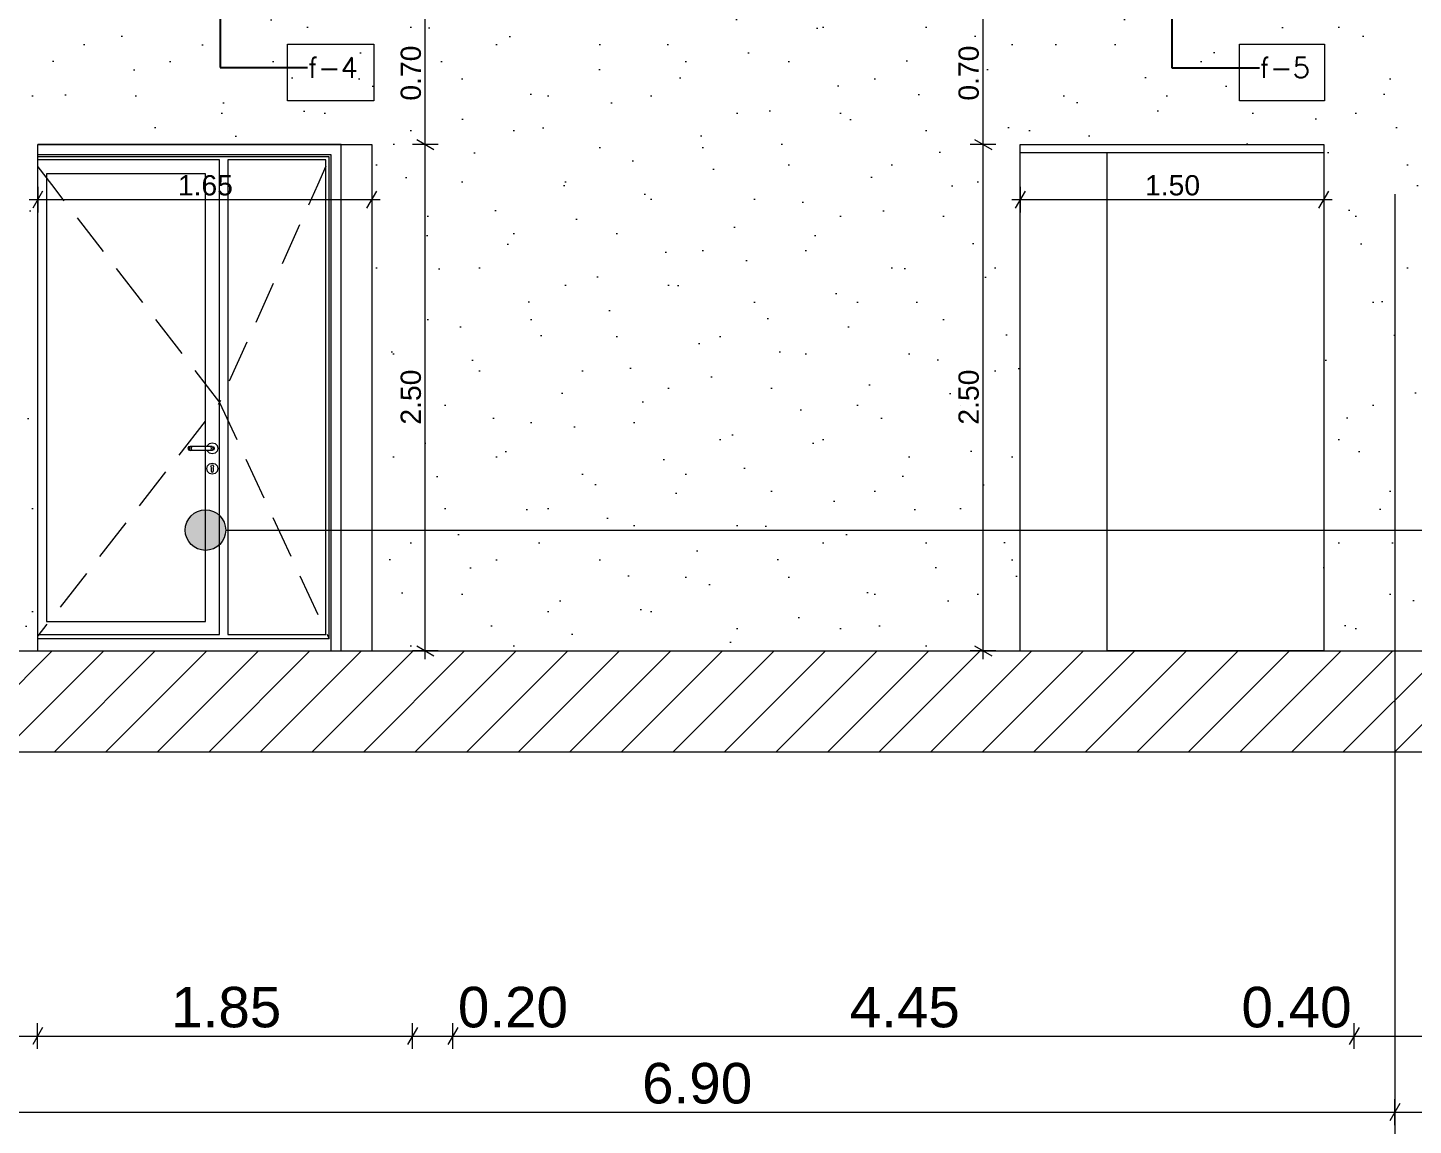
# Model space of a CAD drawing. Header units: millimetres. Extents: x 475616349 to 476941521, y 4620115302 to 4621446928.
# Drawn here: x 476739943 to 476746784, y 4620517277 to 4620522697 of the extents above; entities that cross this region are included whole.
import ezdxf

# ---------------------------------------------------------------- set-up
doc = ezdxf.new("R2010")
doc.units = ezdxf.units.MM
doc.header["$MEASUREMENT"] = 0
doc.linetypes.add('Hidden Line', pattern=[317.5, 211.666667, -105.833333])
for name, color, linetype, lineweight in [('2D Drafting - General_Pen_No__7_Pen_No__250', 7, 'Continuous', 0), ('2D Drafting - General_Pen_No__7_Pen_No__7', 7, 'Continuous', 0), ('New_2D Drafting - General_Pen_No__2_Pen_No__250', 7, 'Continuous', 0), ('New_2D Drafting - General_Pen_No__30_Pen_No__9_Pen_No__9_Pen_No__42', 250, 'Continuous', 0), ('New_2D Drafting - General_Pen_No__30_Pen_No__9_Pen_No__9_Pen_No__7', 7, 'Continuous', 0), ('New_Car-Art_Pen_No__250', 7, 'Continuous', 0), ('New_Structural - Bearing_Pen_No__250', 7, 'Continuous', 0), ('New_zoma_Pen_No__4', 7, 'Continuous', 0), ('New_zoma_Pen_No__7', 7, 'Continuous', 0), ('zoma_Pen_No__142', 142, 'Continuous', 0), ('zoma_Pen_No__5_Pen_No__142', 142, 'Continuous', 0), ('zoma_Pen_No__5_Pen_No__5_Pen_No__142', 142, 'Continuous', 0)]:
    doc.layers.add(name, color=color, linetype=linetype, lineweight=lineweight)
for name, color, linetype in [('New_zoma', 7, 'Continuous'), ('zoma', 7, 'Continuous'), ('zoma_Pen_No__5', 7, 'Continuous')]:
    doc.layers.add(name, color=color, linetype=linetype)
doc.styles.add('GENERATED_STYLE_1', font='arial.ttf')
doc.styles.add('GENERATED_STYLE_2', font='arial.ttf')
doc.dimstyles.new('GENERATED_STYLE__1', dxfattribs={"dimtxt": 200, "dimasz": 64.421331, "dimexe": 0.18, "dimexo": 3, "dimgap": 0.09, "dimtad": 1, "dimtih": 1, "dimtoh": 1, "dimlfac": 0.001, "dimzin": 0, "dimdsep": 46, "dimtxsty": 'GENERATED_STYLE_2', "dimblk": 'ARROWHEAD_2', "dimblk1": 'ARROWHEAD_2', "dimblk2": 'ARROWHEAD_2', "dimcen": 0.09, "dimclrd": 142, "dimclre": 142, "dimclrt": 142, "dimadec": 0, "dimazin": 0, "dimtfac": 1, "dimtdec": 4, "dimtmove": 0, "dimatfit": 3, "dimfxl": 1, "dimtolj": 1, "dimtzin": 0, "dimarcsym": 0})
doc.dimstyles.new('GENERATED_STYLE__18', dxfattribs={"dimtxt": 100, "dimasz": 64.421331, "dimexe": 0.18, "dimexo": 3, "dimgap": 0.09, "dimtad": 1, "dimtih": 1, "dimtoh": 1, "dimlfac": 0.001, "dimzin": 0, "dimdsep": 46, "dimtxsty": 'GENERATED_STYLE_1', "dimblk": 'ARROWHEAD_2', "dimblk1": 'ARROWHEAD_2', "dimblk2": 'ARROWHEAD_2', "dimcen": 0.09, "dimclrd": 7, "dimclre": 7, "dimclrt": 7, "dimadec": 0, "dimazin": 0, "dimtfac": 1, "dimtdec": 4, "dimtmove": 0, "dimatfit": 3, "dimfxl": 1, "dimtolj": 1, "dimtzin": 0, "dimarcsym": 0})
doc.dimstyles.new('GENERATED_STYLE__19', dxfattribs={"dimtxt": 100, "dimasz": 64.421331, "dimexe": 0.18, "dimexo": 3, "dimgap": 0.09, "dimtad": 1, "dimlfac": 0.001, "dimzin": 0, "dimdsep": 46, "dimtxsty": 'GENERATED_STYLE_1', "dimblk": 'ARROWHEAD_2', "dimblk1": 'ARROWHEAD_2', "dimblk2": 'ARROWHEAD_2', "dimcen": 0.09, "dimclrd": 7, "dimclre": 7, "dimclrt": 7, "dimadec": 0, "dimazin": 0, "dimtfac": 1, "dimtdec": 4, "dimtmove": 0, "dimatfit": 3, "dimfxl": 1, "dimtolj": 1, "dimtzin": 0, "dimarcsym": 0})
doc.dimstyles.new('GENERATED_STYLE__48', dxfattribs={"dimtxt": 0.18, "dimasz": 182.4, "dimexe": 0.18, "dimexo": 0.0625, "dimgap": 0.09, "dimtad": 0, "dimtih": 1, "dimtoh": 1, "dimdec": 4, "dimzin": 0, "dimdsep": 46, "dimcen": 0.09, "dimadec": 0, "dimazin": 0, "dimtfac": 1, "dimtdec": 4, "dimtmove": 0, "dimatfit": 3, "dimldrblk": 'ARROWHEAD_11', "dimfxl": 1, "dimtolj": 1, "dimtzin": 0, "dimarcsym": 0})

# ---------------------------------------------------------------- blocks, each defined once
blk = doc.blocks.new('*D204', base_point=(476577134.1, 4620325125.7))
at = {"layer": 'zoma_Pen_No__142', "color": 142, "linetype": 'Continuous', "lineweight": 0, "transparency": 16777216}
for p, q in [((476739816.5, 4620517384.6), (476739767.6, 4620517299.8)), ((476739792, 4620517278.6), (476739792, 4620517405.8)), ((476739792, 4620517342.2), (476746692, 4620517342.2)), ((476746716.5, 4620517384.6), (476746667.6, 4620517299.8)), ((476746692, 4620517278.6), (476746692, 4620517405.8))]:
    blk.add_line(p, q, dxfattribs=at)
at = {"layer": 'zoma_Pen_No__142', "color": 142, "lineweight": 0, "transparency": 16777216, "insert": (476742976, 4620517382.2), "char_height": 200, "attachment_point": 7, "style": 'GENERATED_STYLE_2'}
blk.add_mtext('\\A1;{\\pql;\\fArial CYR|b0|i0|c204|p34;6.90}', dxfattribs=at)
blk = doc.blocks.new('ARROWHEAD_2')
at = {"color": 0, "linetype": 'Continuous', "lineweight": 0}
for p, q in [((0, 0), (-1, 0)), ((-0.38, -0.66), (0.38, 0.66))]:
    blk.add_line(p, q, dxfattribs=at)
blk = doc.blocks.new('*D205', base_point=(476577134.1, 4620325125.7))
at = {"layer": 'zoma_Pen_No__142', "color": 142, "linetype": 'Continuous', "lineweight": 0, "transparency": 16777216}
for p, q in [((476746716.5, 4620517384.6), (476746667.6, 4620517299.8)), ((476746692, 4620517278.6), (476746692, 4620517405.8)), ((476746692, 4620517342.2), (476753591.7, 4620517342.2)), ((476753567.2, 4620517299.8), (476753616.1, 4620517384.6)), ((476753591.7, 4620517278.6), (476753591.7, 4620517405.8)), ((476753591.7, 4620517342.2), (476753633.1, 4620517342.2))]:
    blk.add_line(p, q, dxfattribs=at)
at = {"layer": 'zoma_Pen_No__142', "color": 142, "lineweight": 0, "transparency": 16777216, "insert": (476749875.8, 4620517382.2), "char_height": 200, "attachment_point": 7, "style": 'GENERATED_STYLE_2'}
blk.add_mtext('\\A1;{\\pql;\\fArial CYR|b0|i0|c204|p34;6.90}', dxfattribs=at)
blk = doc.blocks.new('*D237', base_point=(476577134.1, 4620325125.7))
at = {"layer": 'zoma_Pen_No__142', "color": 142, "linetype": 'Continuous', "lineweight": 0, "transparency": 16777216}
for p, q in [((476733116.5, 4620517760.5), (476733067.6, 4620517675.7)), ((476733092, 4620517654.5), (476733092, 4620517781.6)), ((476740016, 4620517760.5), (476739967.1, 4620517675.7)), ((476739991.6, 4620517654.5), (476739991.6, 4620517781.6)), ((476733092, 4620517718.1), (476739991.6, 4620517718.1))]:
    blk.add_line(p, q, dxfattribs=at)
at = {"layer": 'zoma_Pen_No__142', "color": 142, "lineweight": 0, "transparency": 16777216, "insert": (476736275.8, 4620517758.1), "char_height": 200, "attachment_point": 7, "style": 'GENERATED_STYLE_2'}
blk.add_mtext('\\A1;{\\pql;\\fArial CYR|b0|i0|c204|p34;6.90}', dxfattribs=at)
blk = doc.blocks.new('*D238', base_point=(476577134.1, 4620325125.7))
at = {"layer": 'zoma_Pen_No__142', "color": 142, "linetype": 'Continuous', "lineweight": 0, "transparency": 16777216}
for p, q in [((476740016, 4620517760.5), (476739967.1, 4620517675.7)), ((476739991.6, 4620517654.5), (476739991.6, 4620517781.6)), ((476741866.5, 4620517760.5), (476741817.6, 4620517675.7)), ((476741842, 4620517654.5), (476741842, 4620517781.6)), ((476739991.6, 4620517718.1), (476741842, 4620517718.1))]:
    blk.add_line(p, q, dxfattribs=at)
at = {"layer": 'zoma_Pen_No__142', "color": 142, "lineweight": 0, "transparency": 16777216, "insert": (476740650.8, 4620517758.1), "char_height": 200, "attachment_point": 7, "style": 'GENERATED_STYLE_2'}
blk.add_mtext('\\A1;{\\pql;\\fArial CYR|b0|i0|c204|p34;1.85}', dxfattribs=at)
blk = doc.blocks.new('*D239', base_point=(476577134.1, 4620325125.7))
at = {"layer": 'zoma_Pen_No__142', "color": 142, "linetype": 'Continuous', "lineweight": 0, "transparency": 16777216}
for p, q in [((476741866.5, 4620517760.5), (476741817.6, 4620517675.7)), ((476741842, 4620517654.5), (476741842, 4620517781.6)), ((476742066.5, 4620517760.5), (476742017.6, 4620517675.7)), ((476742042, 4620517654.5), (476742042, 4620517781.6)), ((476741842, 4620517718.1), (476742042, 4620517718.1))]:
    blk.add_line(p, q, dxfattribs=at)
blk = doc.blocks.new('*D240', base_point=(476577134.1, 4620325125.7))
at = {"layer": 'zoma_Pen_No__142', "color": 142, "linetype": 'Continuous', "lineweight": 0, "transparency": 16777216}
for p, q in [((476742066.5, 4620517760.5), (476742017.6, 4620517675.7)), ((476742042, 4620517654.5), (476742042, 4620517781.6)), ((476746516.5, 4620517760.5), (476746467.6, 4620517675.7)), ((476746492, 4620517654.5), (476746492, 4620517781.6)), ((476742042, 4620517718.1), (476746492, 4620517718.1))]:
    blk.add_line(p, q, dxfattribs=at)
at = {"layer": 'zoma_Pen_No__142', "color": 142, "lineweight": 0, "transparency": 16777216, "char_height": 200, "attachment_point": 7, "style": 'GENERATED_STYLE_2'}
for s, insert in [('\\A1;{\\pql;\\fArial CYR|b0|i0|c204|p34;0.20}', (476742066.5, 4620517758.1)), ('\\A1;{\\pql;\\fArial CYR|b0|i0|c204|p34;4.45}', (476744001, 4620517758.1)), ('\\A1;{\\pql;\\fArial CYR|b0|i0|c204|p34;0.40}', (476745935.4, 4620517758.1))]:
    blk.add_mtext(s, dxfattribs=dict(at, insert=insert))
blk = doc.blocks.new('*D241', base_point=(476577134.1, 4620325125.7))
at = {"layer": 'zoma_Pen_No__142', "color": 142, "linetype": 'Continuous', "lineweight": 0, "transparency": 16777216}
for p, q in [((476746516.5, 4620517760.5), (476746467.6, 4620517675.7)), ((476746492, 4620517654.5), (476746492, 4620517781.6)), ((476746916.5, 4620517760.5), (476746867.6, 4620517675.7)), ((476746892, 4620517654.5), (476746892, 4620517781.6)), ((476746492, 4620517718.1), (476746892, 4620517718.1))]:
    blk.add_line(p, q, dxfattribs=at)
blk = doc.blocks.new('*D994', base_point=(476577134.1, 4620325125.7))
at = {"layer": 'New_zoma_Pen_No__4', "color": 7, "linetype": 'Continuous', "lineweight": 0, "transparency": 16777216}
for p, q in [((476744866.9, 4620521890.4), (476744818, 4620521805.7)), ((476744842.5, 4620521911.6), (476744842.5, 4620521784.5)), ((476746317.6, 4620521805.7), (476746366.5, 4620521890.4)), ((476746342.1, 4620521911.6), (476746342.1, 4620521784.5)), ((476744842.5, 4620521848), (476744801, 4620521848)), ((476746342.1, 4620521848), (476744842.5, 4620521848)), ((476746383.5, 4620521848), (476746342.1, 4620521848))]:
    blk.add_line(p, q, dxfattribs=at)
at = {"layer": 'New_zoma_Pen_No__7', "color": 7, "lineweight": 0, "transparency": 16777216, "insert": (476745459.2, 4620521868), "char_height": 100, "attachment_point": 7, "style": 'GENERATED_STYLE_1'}
blk.add_mtext('\\A1;{\\pql;\\fArial|b0|i0|c0|p34;1.50}', dxfattribs=at)
blk = doc.blocks.new('*D995', base_point=(476577134.1, 4620325125.7))
at = {"layer": 'New_zoma_Pen_No__4', "color": 7, "linetype": 'Continuous', "lineweight": 0, "transparency": 16777216}
for p, q in [((476744617.2, 4620522144.8), (476744702, 4620522095.9)), ((476744723.2, 4620522120.3), (476744596, 4620522120.3)), ((476744659.6, 4620519620.3), (476744659.6, 4620522120.3)), ((476744723.2, 4620519620.3), (476744596, 4620519620.3)), ((476744617.2, 4620519644.8), (476744702, 4620519595.9)), ((476744659.6, 4620519578.9), (476744659.6, 4620519620.3))]:
    blk.add_line(p, q, dxfattribs=at)
at = {"layer": 'New_zoma_Pen_No__7', "color": 7, "lineweight": 0, "transparency": 16777216, "insert": (476744639.6, 4620520737.3), "char_height": 100, "attachment_point": 7, "rotation": 90, "style": 'GENERATED_STYLE_1'}
blk.add_mtext('\\A1;{\\pql;\\fArial|b0|i0|c0|p34;2.50}', dxfattribs=at)
blk = doc.blocks.new('*D996', base_point=(476577134.1, 4620325125.7))
at = {"layer": 'New_zoma_Pen_No__4', "color": 7, "linetype": 'Continuous', "lineweight": 0, "transparency": 16777216}
for p, q in [((476744723.2, 4620522820.4), (476744596, 4620522820.4)), ((476744702, 4620522795.9), (476744617.2, 4620522844.8)), ((476744659.6, 4620522820.4), (476744659.6, 4620522861.8)), ((476744659.6, 4620522120.3), (476744659.6, 4620522820.4)), ((476744617.2, 4620522144.8), (476744702, 4620522095.9)), ((476744723.2, 4620522120.3), (476744596, 4620522120.3))]:
    blk.add_line(p, q, dxfattribs=at)
at = {"layer": 'New_zoma_Pen_No__7', "color": 7, "lineweight": 0, "transparency": 16777216, "insert": (476744639.6, 4620522337.3), "char_height": 100, "attachment_point": 7, "rotation": 90, "style": 'GENERATED_STYLE_1'}
blk.add_mtext('\\A1;{\\pql;\\fArial|b0|i0|c0|p34;0.70}', dxfattribs=at)
blk = doc.blocks.new('*D997', base_point=(476577134.1, 4620325125.7))
at = {"layer": 'New_zoma_Pen_No__4', "color": 7, "linetype": 'Continuous', "lineweight": 0, "transparency": 16777216}
for p, q in [((476741863, 4620522144.8), (476741947.7, 4620522095.9)), ((476741968.9, 4620522120.4), (476741841.8, 4620522120.4)), ((476741905.3, 4620519620.4), (476741905.3, 4620522120.4)), ((476741968.9, 4620519620.4), (476741841.8, 4620519620.4)), ((476741863, 4620519644.8), (476741947.7, 4620519595.9)), ((476741905.3, 4620519578.9), (476741905.3, 4620519620.4))]:
    blk.add_line(p, q, dxfattribs=at)
at = {"layer": 'New_zoma_Pen_No__7', "color": 7, "lineweight": 0, "transparency": 16777216, "insert": (476741885.3, 4620520737.3), "char_height": 100, "attachment_point": 7, "rotation": 90, "style": 'GENERATED_STYLE_1'}
blk.add_mtext('\\A1;{\\pql;\\fArial|b0|i0|c0|p34;2.50}', dxfattribs=at)
blk = doc.blocks.new('*D998', base_point=(476577134.1, 4620325125.7))
at = {"layer": 'New_zoma_Pen_No__4', "color": 7, "linetype": 'Continuous', "lineweight": 0, "transparency": 16777216}
for p, q in [((476741968.9, 4620522820.4), (476741841.8, 4620522820.4)), ((476741863, 4620522844.8), (476741947.7, 4620522795.9)), ((476741905.3, 4620522120.4), (476741905.3, 4620522820.4)), ((476741863, 4620522144.8), (476741947.7, 4620522095.9)), ((476741968.9, 4620522120.4), (476741841.8, 4620522120.4))]:
    blk.add_line(p, q, dxfattribs=at)
at = {"layer": 'New_zoma_Pen_No__7', "color": 7, "lineweight": 0, "transparency": 16777216, "insert": (476741885.3, 4620522337.3), "char_height": 100, "attachment_point": 7, "rotation": 90, "style": 'GENERATED_STYLE_1'}
blk.add_mtext('\\A1;{\\pql;\\fArial|b0|i0|c0|p34;0.70}', dxfattribs=at)
blk = doc.blocks.new('*D1007', base_point=(476577134.1, 4620325125.7))
at = {"layer": 'New_zoma_Pen_No__4', "color": 7, "linetype": 'Continuous', "lineweight": 0, "transparency": 16777216}
for p, q in [((476740016.2, 4620521890.4), (476739967.3, 4620521805.7)), ((476739991.8, 4620521911.6), (476739991.8, 4620521784.5)), ((476741617.3, 4620521805.7), (476741666.2, 4620521890.4)), ((476741641.8, 4620521911.6), (476741641.8, 4620521784.5)), ((476739991.8, 4620521848), (476739950.3, 4620521848)), ((476741641.8, 4620521848), (476739991.8, 4620521848)), ((476741683.2, 4620521848), (476741641.8, 4620521848))]:
    blk.add_line(p, q, dxfattribs=at)
at = {"layer": 'New_zoma_Pen_No__7', "color": 7, "lineweight": 0, "transparency": 16777216, "insert": (476740683.7, 4620521868), "char_height": 100, "attachment_point": 7, "style": 'GENERATED_STYLE_1'}
blk.add_mtext('\\A1;{\\pql;\\fArial|b0|i0|c0|p34;1.65}', dxfattribs=at)
blk = doc.blocks.new('*D1017', base_point=(476577134.1, 4620325125.7))
at = {"layer": 'New_zoma_Pen_No__4', "color": 7, "linetype": 'Continuous', "lineweight": 0, "transparency": 16777216}
for p, q in [((476753804.8, 4620522095.9), (476753720, 4620522144.9)), ((476753762.4, 4620522120.4), (476753762.4, 4620522161.9)), ((476753826, 4620522120.4), (476753698.8, 4620522120.4)), ((476753762.4, 4620519620.4), (476753762.4, 4620522120.4)), ((476753826, 4620519620.4), (476753698.8, 4620519620.4)), ((476753720, 4620519644.8), (476753804.8, 4620519595.9)), ((476753762.4, 4620519578.9), (476753762.4, 4620519620.4))]:
    blk.add_line(p, q, dxfattribs=at)
at = {"layer": 'New_zoma_Pen_No__7', "color": 7, "lineweight": 0, "transparency": 16777216, "insert": (476753742.4, 4620520737.4), "char_height": 100, "attachment_point": 7, "rotation": 90, "style": 'GENERATED_STYLE_1'}
blk.add_mtext('\\A1;{\\pql;\\fArial|b0|i0|c0|p34;2.50}', dxfattribs=at)
blk = doc.blocks.new('*D1018', base_point=(476577134.1, 4620325125.7))
at = {"layer": 'New_zoma_Pen_No__4', "color": 7, "linetype": 'Continuous', "lineweight": 0, "transparency": 16777216}
for p, q in [((476752831.9, 4620522095.9), (476752747.2, 4620522144.9)), ((476752789.6, 4620522120.4), (476752789.6, 4620522161.9)), ((476752853.1, 4620522120.4), (476752726, 4620522120.4)), ((476752789.6, 4620519620.3), (476752789.6, 4620522120.4)), ((476752853.1, 4620519620.3), (476752726, 4620519620.3)), ((476752747.2, 4620519644.7), (476752831.9, 4620519595.8)), ((476752789.6, 4620519578.8), (476752789.6, 4620519620.3))]:
    blk.add_line(p, q, dxfattribs=at)
at = {"layer": 'New_zoma_Pen_No__7', "color": 7, "lineweight": 0, "transparency": 16777216, "insert": (476752769.6, 4620520737.3), "char_height": 100, "attachment_point": 7, "rotation": 89.9998, "style": 'GENERATED_STYLE_1'}
blk.add_mtext('\\A1;{\\pql;\\fArial|b0|i0|c0|p34;2.50}', dxfattribs=at)
blk = doc.blocks.new('*D1024', base_point=(476577134.1, 4620325125.7))
at = {"layer": 'New_zoma_Pen_No__4', "color": 7, "linetype": 'Continuous', "lineweight": 0, "transparency": 16777216}
for p, q in [((476749503.6, 4620522095.9), (476749418.9, 4620522144.9)), ((476749461.2, 4620522120.4), (476749461.2, 4620522161.9)), ((476749524.8, 4620522120.4), (476749397.7, 4620522120.4)), ((476749461.2, 4620519620.3), (476749461.2, 4620522120.4)), ((476749524.8, 4620519620.3), (476749397.7, 4620519620.3)), ((476749418.9, 4620519644.8), (476749503.6, 4620519595.8)), ((476749461.2, 4620519578.8), (476749461.2, 4620519620.3))]:
    blk.add_line(p, q, dxfattribs=at)
at = {"layer": 'New_zoma_Pen_No__7', "color": 7, "lineweight": 0, "transparency": 16777216, "insert": (476749441.2, 4620520737.3), "char_height": 100, "attachment_point": 7, "rotation": 89.9998, "style": 'GENERATED_STYLE_1'}
blk.add_mtext('\\A1;{\\pql;\\fArial|b0|i0|c0|p34;2.50}', dxfattribs=at)
blk = doc.blocks.new('*D1042', base_point=(476577134.1, 4620325125.7))
at = {"layer": 'New_zoma_Pen_No__4', "color": 7, "linetype": 'Continuous', "lineweight": 0, "transparency": 16777216}
for p, q in [((476749456.3, 4620525740.3), (476749456.3, 4620525320.3)), ((476749498.7, 4620525295.8), (476749413.9, 4620525344.8)), ((476749392.7, 4620525320.3), (476749519.9, 4620525320.3)), ((476749456.3, 4620525320.3), (476749456.3, 4620522820.3)), ((476749392.7, 4620522820.3), (476749519.9, 4620522820.3)), ((476749498.7, 4620522795.8), (476749413.9, 4620522844.8)), ((476749456.3, 4620522820.3), (476749456.3, 4620522540.3))]:
    blk.add_line(p, q, dxfattribs=at)
at = {"layer": 'New_zoma_Pen_No__7', "color": 7, "lineweight": 0, "transparency": 16777216, "char_height": 100, "attachment_point": 7, "rotation": 89.9998, "style": 'GENERATED_STYLE_1'}
for s, insert in [('\\A1;{\\pql;\\fArial|b0|i0|c0|p34;2.50}', (476749436.3, 4620523937.3)), ('\\A1;{\\pql;\\fArial|b0|i0|c0|p34;0.28}', (476749436.3, 4620522844.8))]:
    blk.add_mtext(s, dxfattribs=dict(at, insert=insert))
blk = doc.blocks.new('*D1043', base_point=(476577134.1, 4620325125.7))
at = {"layer": 'New_zoma_Pen_No__4', "color": 7, "linetype": 'Continuous', "lineweight": 0, "transparency": 16777216}
for p, q in [((476749392.7, 4620522820.3), (476749519.9, 4620522820.3)), ((476749498.7, 4620522795.8), (476749413.9, 4620522844.8)), ((476749456.3, 4620522820.3), (476749456.3, 4620522540.3)), ((476749392.7, 4620522540.3), (476749519.9, 4620522540.3)), ((476749413.9, 4620522564.8), (476749498.7, 4620522515.8)), ((476749456.3, 4620522540.3), (476749456.3, 4620522498.8))]:
    blk.add_line(p, q, dxfattribs=at)
blk = doc.blocks.new('ARROWHEAD_11')
at = {"color": 0, "linetype": 'Continuous', "lineweight": 0}
blk.add_line((0, 0), (-1, 0), dxfattribs=at)
at = {"color": 0, "linetype": 'Continuous', "lineweight": 0, "const_width": 0.25, "flags": 128}
blk.add_lwpolyline([(-0.125, 0, 1), (0.125, 0, 1)], format="xyb", close=True, dxfattribs=at)
blk = doc.blocks.new('Line_61', base_point=(476740820.3, 4620520216.4))
at = {"layer": 'zoma_Pen_No__5_Pen_No__142', "linetype": 'Continuous', "lineweight": 0}
blk.add_hatch(color=142, dxfattribs=at).paths.add_polyline_path([(476740720.3, 4620520216.4), (476740727.9, 4620520178.1), (476740749.6, 4620520145.7), (476740782, 4620520124), (476740820.3, 4620520116.4), (476740858.5, 4620520124), (476740891, 4620520145.7), (476740912.7, 4620520178.1), (476740920.3, 4620520216.4), (476740912.7, 4620520254.7), (476740891, 4620520287.1), (476740858.5, 4620520308.8), (476740820.3, 4620520316.4), (476740782, 4620520308.8), (476740749.6, 4620520287.1), (476740727.9, 4620520254.7)])
at = {"layer": 'zoma_Pen_No__5_Pen_No__142', "color": 142, "linetype": 'Continuous', "lineweight": 0}
blk.add_line((476740920.3, 4620520216.4), (476762940.3, 4620520216.4), dxfattribs=at)
blk.add_circle((476740820.3, 4620520216.4), 100, dxfattribs=at)
blk = doc.blocks.new('*D2215', base_point=(476577134.1, 4620325125.7))
at = {"layer": 'New_zoma_Pen_No__4', "color": 7, "linetype": 'Continuous', "lineweight": 0, "transparency": 16777216}
for p, q in [((476753335.2, 4620520720.4), (476753335.2, 4620520761.8)), ((476753398.8, 4620520720.4), (476753271.6, 4620520720.4)), ((476753377.6, 4620520695.9), (476753292.8, 4620520744.8)), ((476753335.2, 4620519620.4), (476753335.2, 4620520720.4)), ((476753398.8, 4620519620.4), (476753271.6, 4620519620.4)), ((476753292.8, 4620519644.8), (476753377.6, 4620519595.9)), ((476753335.2, 4620519578.9), (476753335.2, 4620519620.4))]:
    blk.add_line(p, q, dxfattribs=at)
at = {"layer": 'New_zoma_Pen_No__7', "color": 7, "lineweight": 0, "transparency": 16777216, "insert": (476753315.2, 4620520037.3), "char_height": 100, "attachment_point": 7, "rotation": 90, "style": 'GENERATED_STYLE_1'}
blk.add_mtext('\\A1;{\\pql;\\fArial|b0|i0|c0|p34;1.10}', dxfattribs=at)

msp = doc.modelspace()

# ---------------------------------------------------------------- hatches: boundary and pattern name
at = {"layer": '2D Drafting - General_Pen_No__7_Pen_No__7', "linetype": 'Continuous', "lineweight": 0}
h = msp.add_hatch(dxfattribs=at)
h.set_pattern_fill('MASONRY_BLOCK', style=0, pattern_type=2)
h.set_pattern_definition([(45, (476577134.07, 4620325125.74), (-127.27922, 127.27922), [])])
h.paths.add_polyline_path([(476705351.994, 4620519120.365), (476705351.994, 4620519620.361), (476763676.321, 4620519620.365), (476763676.321, 4620519120.365)])
at = {"layer": 'New_2D Drafting - General_Pen_No__30_Pen_No__9_Pen_No__9_Pen_No__42', "linetype": 'Continuous', "lineweight": 0}
h = msp.add_hatch(dxfattribs=at)
h.set_pattern_fill('CUT_STONE', color=250, style=0, pattern_type=2)
h.set_pattern_definition([(45, (476577134.07, 4620325925.74), (-254.55844, 254.55844), [0, -240, 0, -360]), (110, (476577934.07, 4620325925.74), (338.28934, 123.12725), [0, -176, 0, -304])])
h.paths.add_polyline_path([(476739592.231, 4620519620.364), (476739992.231, 4620519620.364), (476739992.231, 4620522120.362), (476741642.377, 4620522120.362), (476741642.377, 4620519620.363), (476744842.645, 4620519620.363), (476744842.645, 4620522120.362), (476746342.231, 4620522120.362), (476746342.231, 4620519620.364), (476746892.282, 4620519620.364), (476746892.282, 4620522120.362), (476746892.282, 4620532819.956), (476739592.231, 4620532819.956)])
h.paths.add_polyline_path([(476741642.238, 4620522820.363), (476741642.238, 4620525320.364), (476740142.238, 4620525320.364), (476740142.238, 4620522820.363)], flags=0)
h.paths.add_polyline_path([(476741642.238, 4620529220.363), (476741642.238, 4620531720.363), (476740142.238, 4620531720.363), (476740142.238, 4620529220.363)], flags=0)
h.paths.add_polyline_path([(476741642.238, 4620526020.363), (476741642.238, 4620528520.364), (476740142.238, 4620528520.364), (476740142.238, 4620526020.363)], flags=0)
h.paths.add_polyline_path([(476746342.225, 4620529220.363), (476746342.225, 4620531720.363), (476744842.225, 4620531720.363), (476744842.225, 4620529220.363)], flags=0)
h.paths.add_polyline_path([(476746342.225, 4620526020.363), (476746342.225, 4620528520.364), (476744842.225, 4620528520.364), (476744842.225, 4620526020.363)], flags=0)
h.paths.add_polyline_path([(476744842.225, 4620525320.364), (476744842.225, 4620522820.363), (476746342.225, 4620522820.363), (476746342.225, 4620525320.364)], flags=0)

# ---------------------------------------------------------------- linework, layer by layer
at = {"layer": '2D Drafting - General_Pen_No__7_Pen_No__250', "color": 7, "linetype": 'Continuous', "lineweight": 0, "flags": 128}
msp.add_lwpolyline([(476705351.994, 4620519120.365), (476705351.994, 4620519620.361), (476763676.321, 4620519620.365), (476763676.321, 4620519120.365)], close=True, dxfattribs=at)
at = {"layer": '2D Drafting - General_Pen_No__7_Pen_No__7', "color": 7, "linetype": 'Continuous', "lineweight": 0, "flags": 128}
for points in [[(476739992.231, 4620519620.363), (476741490.046, 4620519620.363), (476741490.113, 4620521919.798), (476741490.118, 4620522120.362), (476739992.231, 4620522120.362)], [(476739992.231, 4620519620.364), (476741440.128, 4620519620.365), (476741440.128, 4620521919.798), (476741440.128, 4620522070.233), (476739992.231, 4620522070.233)], [(476739992.231, 4620519680.35), (476741289.795, 4620519680.35), (476741430.13, 4620519680.35), (476741430.13, 4620521919.798), (476741430.13, 4620522060.233), (476739992.231, 4620522060.233)], [(476739992.231, 4620519700.345), (476740890.263, 4620519700.345), (476740890.263, 4620520845.942), (476740890.266, 4620521919.798), (476740890.266, 4620522045.233), (476739992.231, 4620522045.233)]]:
    msp.add_lwpolyline(points, dxfattribs=at)
at = {"layer": '2D Drafting - General_Pen_No__7_Pen_No__7', "color": 7, "linetype": 'Hidden Line', "lineweight": 0, "flags": 128}
for points in [[(476739992.231, 4620522010.553), (476740060.219, 4620521922.383), (476740890.263, 4620520845.942), (476739992.231, 4620519694.797)], [(476741415.134, 4620522014.133), (476741372.749, 4620521919.798), (476740890.263, 4620520845.942), (476741430.13, 4620519680.35)]]:
    msp.add_lwpolyline(points, dxfattribs=at)
at = {"layer": '2D Drafting - General_Pen_No__7_Pen_No__7', "color": 7, "linetype": 'Continuous', "lineweight": 0, "flags": 128}
for points in [[(476741289.795, 4620519700.345), (476741415.134, 4620519700.345), (476741415.134, 4620521919.798), (476741415.134, 4620522045.233), (476740930.253, 4620522045.233), (476740930.253, 4620521919.798), (476740930.253, 4620519700.345)], [(476740820.28, 4620521919.798), (476740820.28, 4620521975.233), (476740035.473, 4620521975.233), (476740035.473, 4620521919.798), (476740035.473, 4620519765.329), (476740820.28, 4620519765.329)]]:
    msp.add_lwpolyline(points, close=True, dxfattribs=at)
at = {"layer": 'New_2D Drafting - General_Pen_No__2_Pen_No__250', "color": 7, "linetype": 'Continuous', "lineweight": 0, "flags": 128}
for points in [[(476741224.824, 4620522616.058), (476741650.825, 4620522616.058), (476741650.825, 4620522336.37), (476741224.824, 4620522336.37)], [(476745924.94, 4620522616.058), (476746345.94, 4620522616.058), (476746345.94, 4620522336.37), (476745924.94, 4620522336.37)]]:
    msp.add_lwpolyline(points, close=True, dxfattribs=at)
at = {"layer": 'New_2D Drafting - General_Pen_No__30_Pen_No__9_Pen_No__9_Pen_No__7', "color": 7, "linetype": 'Continuous', "lineweight": 0, "flags": 128}
msp.add_lwpolyline([(476739592.231, 4620519620.364), (476739992.231, 4620519620.364), (476739992.231, 4620522120.362), (476741642.377, 4620522120.362), (476741642.377, 4620519620.363), (476744842.645, 4620519620.363), (476744842.645, 4620522120.362), (476746342.231, 4620522120.362), (476746342.231, 4620519620.364), (476746892.282, 4620519620.364), (476746892.282, 4620522120.362), (476746892.282, 4620532819.956), (476739592.231, 4620532819.956)], close=True, dxfattribs=at)
at = {"layer": 'New_Car-Art_Pen_No__250', "color": 7, "linetype": 'Continuous', "lineweight": 0}
for points in [[(476744842.645, 4620522120.362), (476746342.231, 4620522120.362)], [(476746342.231, 4620522080.11), (476744842.645, 4620522080.11)], [(476745271.46, 4620519620.357), (476745271.46, 4620522080.107)], [(476744842.645, 4620519620.357), (476745271.458, 4620519620.357)], [(476746342.231, 4620519620.357), (476745271.46, 4620519620.357)]]:
    msp.add_lwpolyline(points, dxfattribs=at)
at = {"layer": 'New_Structural - Bearing_Pen_No__250', "color": 7, "linetype": 'Continuous', "lineweight": 0}
for p, q in [((476740736.866, 4620520627.186), (476740733.938, 4620520620.116)), ((476740738.418, 4620520627.186), (476740735.66, 4620520620.116)), ((476740743.936, 4620520630.114), (476740736.866, 4620520627.186)), ((476740743.231, 4620520627.186), (476740741.12, 4620520620.116)), ((476740745.077, 4620520630.114), (476740743.936, 4620520630.114)), ((476740748.328, 4620520630.114), (476740745.077, 4620520630.114)), ((476740753.193, 4620520630.114), (476740748.328, 4620520630.114)), ((476740750.435, 4620520627.186), (476740749.292, 4620520620.116)), ((476740758.932, 4620520630.114), (476740753.193, 4620520630.114)), ((476740838.912, 4620520630.114), (476740758.932, 4620520630.114)), ((476740829.594, 4620520630.114), (476740830.532, 4620520633.613)), ((476740830.532, 4620520633.613), (476740840.412, 4620520643.493)), ((476740844.651, 4620520630.114), (476740838.912, 4620520630.114)), ((476740840.412, 4620520643.493), (476740853.909, 4620520647.11)), ((476740849.516, 4620520630.114), (476740844.651, 4620520630.114)), ((476740847.409, 4620520627.186), (476740848.552, 4620520620.117)), ((476740852.767, 4620520630.114), (476740849.516, 4620520630.114)), ((476740853.909, 4620520630.114), (476740852.767, 4620520630.114)), ((476740853.909, 4620520647.11), (476740867.405, 4620520643.493)), ((476740853.909, 4620520630.114), (476740860.978, 4620520627.186)), ((476740854.613, 4620520627.186), (476740856.724, 4620520620.117)), ((476740859.426, 4620520627.186), (476740862.185, 4620520620.117)), ((476740860.978, 4620520627.186), (476740863.906, 4620520620.117)), ((476740867.405, 4620520643.493), (476740877.286, 4620520633.613)), ((476740877.286, 4620520633.613), (476740880.902, 4620520620.117)), ((476740733.938, 4620520620.116), (476740736.866, 4620520613.047)), ((476740735.66, 4620520620.116), (476740738.418, 4620520613.047)), ((476740736.866, 4620520613.047), (476740743.936, 4620520610.119)), ((476740741.12, 4620520620.116), (476740743.231, 4620520613.047)), ((476740745.077, 4620520610.119), (476740743.936, 4620520610.119)), ((476740748.328, 4620520610.119), (476740745.077, 4620520610.119)), ((476740753.193, 4620520610.119), (476740748.328, 4620520610.119)), ((476740749.292, 4620520620.116), (476740750.435, 4620520613.047)), ((476740758.932, 4620520610.119), (476740753.193, 4620520610.119)), ((476740838.912, 4620520610.119), (476740758.932, 4620520610.119)), ((476740830.532, 4620520606.62), (476740829.594, 4620520610.119)), ((476740840.412, 4620520596.74), (476740830.532, 4620520606.62)), ((476740844.651, 4620520610.119), (476740838.912, 4620520610.119)), ((476740853.909, 4620520593.123), (476740840.412, 4620520596.74)), ((476740849.516, 4620520610.119), (476740844.651, 4620520610.119)), ((476740848.552, 4620520620.117), (476740847.41, 4620520613.047)), ((476740852.767, 4620520610.119), (476740849.516, 4620520610.119)), ((476740853.909, 4620520610.119), (476740852.767, 4620520610.119)), ((476740860.978, 4620520613.047), (476740853.909, 4620520610.119)), ((476740867.405, 4620520596.74), (476740853.909, 4620520593.123)), ((476740856.724, 4620520620.117), (476740854.613, 4620520613.047)), ((476740862.185, 4620520620.117), (476740859.426, 4620520613.047)), ((476740863.906, 4620520620.117), (476740860.978, 4620520613.047)), ((476740877.286, 4620520606.62), (476740867.405, 4620520596.74)), ((476740880.902, 4620520620.117), (476740877.286, 4620520606.62)), ((476740826.915, 4620520520.141), (476740830.532, 4620520533.638)), ((476740830.532, 4620520506.644), (476740826.915, 4620520520.141)), ((476740830.532, 4620520533.638), (476740840.412, 4620520543.518)), ((476740840.412, 4620520496.764), (476740830.532, 4620520506.644)), ((476740840.412, 4620520543.518), (476740853.909, 4620520547.134)), ((476740853.909, 4620520493.148), (476740840.412, 4620520496.764)), ((476740847.19, 4620520531.778), (476740846.443, 4620520529.831)), ((476740846.443, 4620520529.831), (476740848.91, 4620520524.54)), ((476740847.19, 4620520531.778), (476740848.535, 4620520535.281)), ((476740853.909, 4620520537.562), (476740848.535, 4620520535.281)), ((476740848.91, 4620520524.54), (476740848.91, 4620520523.027)), ((476740848.91, 4620520523.027), (476740848.91, 4620520520.141)), ((476740848.91, 4620520520.141), (476740848.91, 4620520517.255)), ((476740848.91, 4620520517.255), (476740848.91, 4620520511.483)), ((476740848.91, 4620520511.483), (476740848.91, 4620520507.644)), ((476740848.91, 4620520507.644), (476740850.374, 4620520504.109)), ((476740850.374, 4620520504.109), (476740853.909, 4620520502.645)), ((476740853.909, 4620520547.134), (476740867.405, 4620520543.518)), ((476740859.283, 4620520535.281), (476740853.909, 4620520537.562)), ((476740853.909, 4620520502.645), (476740857.444, 4620520504.109)), ((476740867.406, 4620520496.764), (476740853.909, 4620520493.148)), ((476740857.444, 4620520504.109), (476740858.908, 4620520507.644)), ((476740858.908, 4620520524.54), (476740861.375, 4620520529.831)), ((476740858.908, 4620520523.027), (476740858.908, 4620520524.54)), ((476740858.908, 4620520523.027), (476740858.908, 4620520520.141)), ((476740858.908, 4620520520.141), (476740858.908, 4620520517.255)), ((476740858.908, 4620520517.255), (476740858.908, 4620520511.483)), ((476740858.908, 4620520511.483), (476740858.908, 4620520507.644)), ((476740860.627, 4620520531.778), (476740859.283, 4620520535.281)), ((476740860.627, 4620520531.778), (476740861.375, 4620520529.831)), ((476740867.405, 4620520543.518), (476740877.286, 4620520533.638)), ((476740877.286, 4620520506.644), (476740867.406, 4620520496.764)), ((476740877.286, 4620520533.638), (476740880.902, 4620520520.141)), ((476740880.902, 4620520520.141), (476740877.286, 4620520506.644))]:
    msp.add_line(p, q, dxfattribs=at)
at = {"layer": 'zoma_Pen_No__5_Pen_No__5_Pen_No__142', "color": 142, "linetype": 'Continuous', "lineweight": 0}
msp.add_line((476746692.044, 4620521874.831), (476746692.044, 4620515789.61), dxfattribs=at)

# ---------------------------------------------------------------- block references
at = {"layer": 'zoma_Pen_No__5', "color": 142, "linetype": 'Continuous', "lineweight": 0}
msp.add_blockref('Line_61', (476740820.28, 4620520216.396), dxfattribs=at)

# ---------------------------------------------------------------- texts
at = {"layer": 'New_2D Drafting - General_Pen_No__2_Pen_No__250', "color": 7, "linetype": 'Continuous', "lineweight": 0, "char_height": 100, "attachment_point": 4}
for s, insert in [('\\A1;{\\pql;\\Ftxt.shx;f-\\Ftxt.shx;4}', (476741324.824, 4620522500.652)), ('\\A1;{\\pql;\\Ftxt.shx;f-\\Ftxt.shx;5}', (476746024.94, 4620522499.902))]:
    msp.add_mtext(s, dxfattribs=dict(at, insert=insert))

# ---------------------------------------------------------------- dimensions: what is measured, and where the dimension line sits
at = {"layer": 'New_zoma', "color": 7, "linetype": 'Continuous', "lineweight": 0}
for base, p1, p2, picture, middle in [((476739991.771, 4620521848.045), (476741641.761, 4620528520.364), (476739991.771, 4620522120.364), '*D1007', (476740813.62, 4620521918.045)), ((476744842.466, 4620521848.045), (476746342.052, 4620522120.349), (476744842.466, 4620522120.349), '*D994', (476745589.112, 4620521918.045))]:
    dim = msp.add_linear_dim(base=base, p1=p1, p2=p2, angle=180, dimstyle='GENERATED_STYLE__18', dxfattribs=at)
    dim.commit()
    dim.dimension.update_dxf_attribs({"geometry": picture, "text_midpoint": middle, "dimtype": 160})
for base, p1, p2, angle, picture, middle, turn in [((476749456.3, 4620522820.305), (476716541.379, 4620525320.418), (476716591.387, 4620522820.418), 269.9998025, '*D1042', (476749386.304, 4620524067.158), 89.9998025), ((476749456.299, 4620522540.298), (476716591.387, 4620522820.418), (476716396.087, 4620522540.412), 269.9998025, '*D1043', (476749386.301, 4620522974.685), 89.9998025), ((476741905.346, 4620522820.363), (476741642.044, 4620522120.364), (476741641.761, 4620522820.363), 90, '*D998', (476741835.346, 4620522467.217), 90), ((476744659.604, 4620522820.363), (476744842.466, 4620522120.349), (476744659.604, 4620522820.363), 90, '*D996', (476744589.604, 4620522467.21), 90), ((476753762.406, 4620522120.412), (476711921.966, 4620519620.364), (476718841.702, 4620522120.412), 90, '*D1017', (476753692.406, 4620520867.241), 90), ((476749461.247, 4620522120.417), (476713192.496, 4620519620.406), (476749292.051, 4620522120.418), 89.9998025, '*D1024', (476749391.243, 4620520867.203), 89.9998025), ((476752789.565, 4620522120.406), (476713192.496, 4620519620.406), (476752591.6, 4620522120.406), 89.9998025, '*D1018', (476752719.561, 4620520867.191), 89.9998025), ((476741905.346, 4620522120.364), (476741642.044, 4620519620.362), (476741642.044, 4620522120.364), 90, '*D997', (476741835.346, 4620520867.216), 90), ((476744659.604, 4620522120.349), (476744842.466, 4620519620.344), (476744842.466, 4620522120.349), 90, '*D995', (476744589.604, 4620520867.2), 90), ((476753335.209, 4620520720.358), (476712101.748, 4620519620.364), (476712101.748, 4620520720.358), 90, '*D2215', (476753265.209, 4620520167.214), 90)]:
    dim = msp.add_linear_dim(base=base, p1=p1, p2=p2, angle=angle, dimstyle='GENERATED_STYLE__19', dxfattribs=at)
    dim.commit()
    dim.dimension.update_dxf_attribs({"geometry": picture, "text_midpoint": middle, "dimtype": 160, "text_rotation": turn})
at = {"layer": 'zoma', "color": 142, "linetype": 'Continuous', "lineweight": 0}
for base, p1, p2, picture, middle in [((476739991.577, 4620517718.074), (476733092.044, 4620522615.923), (476739991.577, 4620517718.074), '*D237', (476736535.517, 4620517858.074)), ((476741842.044, 4620517718.074), (476739991.577, 4620517718.074), (476741842.044, 4620522615.923), '*D238', (476740910.517, 4620517858.074)), ((476742042.044, 4620517718.074), (476741842.044, 4620522615.923), (476742042.044, 4620522615.923), '*D239', (476742326.306, 4620517858.074)), ((476746492.044, 4620517718.074), (476742042.044, 4620522615.923), (476746492.044, 4620522508.331), '*D240', (476744260.751, 4620517858.074)), ((476746892.044, 4620517718.074), (476746492.044, 4620522508.331), (476746892.044, 4620522544.484), '*D241', (476746195.196, 4620517858.074)), ((476746692.044, 4620517342.203), (476739792.044, 4620522223.883), (476746692.044, 4620522464.004), '*D204', (476743235.751, 4620517482.203)), ((476753591.674, 4620517342.203), (476746692.044, 4620522464.004), (476753591.674, 4620522464.004), '*D205', (476750135.566, 4620517482.203))]:
    dim = msp.add_linear_dim(base=base, p1=p1, p2=p2, dimstyle='GENERATED_STYLE__1', dxfattribs=at)
    dim.commit()
    dim.dimension.update_dxf_attribs({"geometry": picture, "text_midpoint": middle, "dimtype": 160})

# ---------------------------------------------------------------- leaders
at = {"layer": 'New_2D Drafting - General_Pen_No__2_Pen_No__250', "color": 7, "linetype": 'Continuous', "lineweight": 0, "annotation_type": 0, "has_hookline": 1, "hookline_direction": 0, "text_width": 266.667}
for points in [[(476740892.174, 4620522870.426), (476740892.174, 4620522500.652), (476741324.734, 4620522500.652)], [(476745592.289, 4620522870.426), (476745592.289, 4620522499.902), (476746024.85, 4620522499.902)]]:
    msp.add_leader(points, dimstyle='GENERATED_STYLE__48', dxfattribs=at)

doc.saveas('drawing.dxf')
